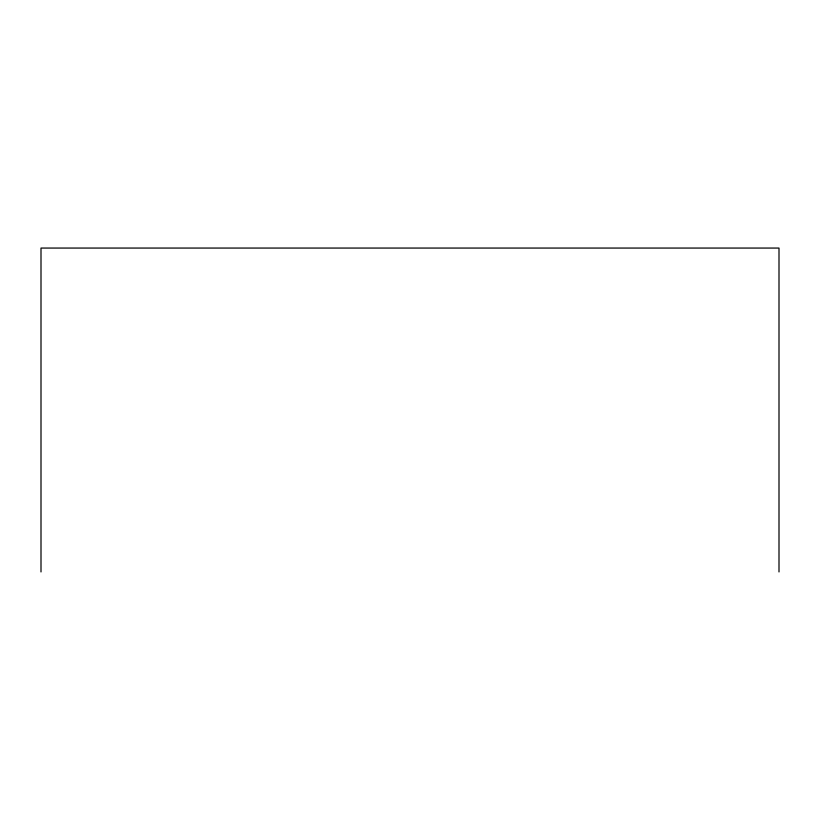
<?xml version="1.0" encoding="UTF-8"?>
<svg xmlns="http://www.w3.org/2000/svg" width="820" height="820" viewBox="0 0 820 820"><rect width="100%" height="100%" fill="white"/><g stroke="black" fill="none" stroke-linecap="round" stroke-linejoin="round"><path stroke-width="1.23" d="M779 571.94L779 248.06L41 248.06L41 571.94"/></g></svg>
